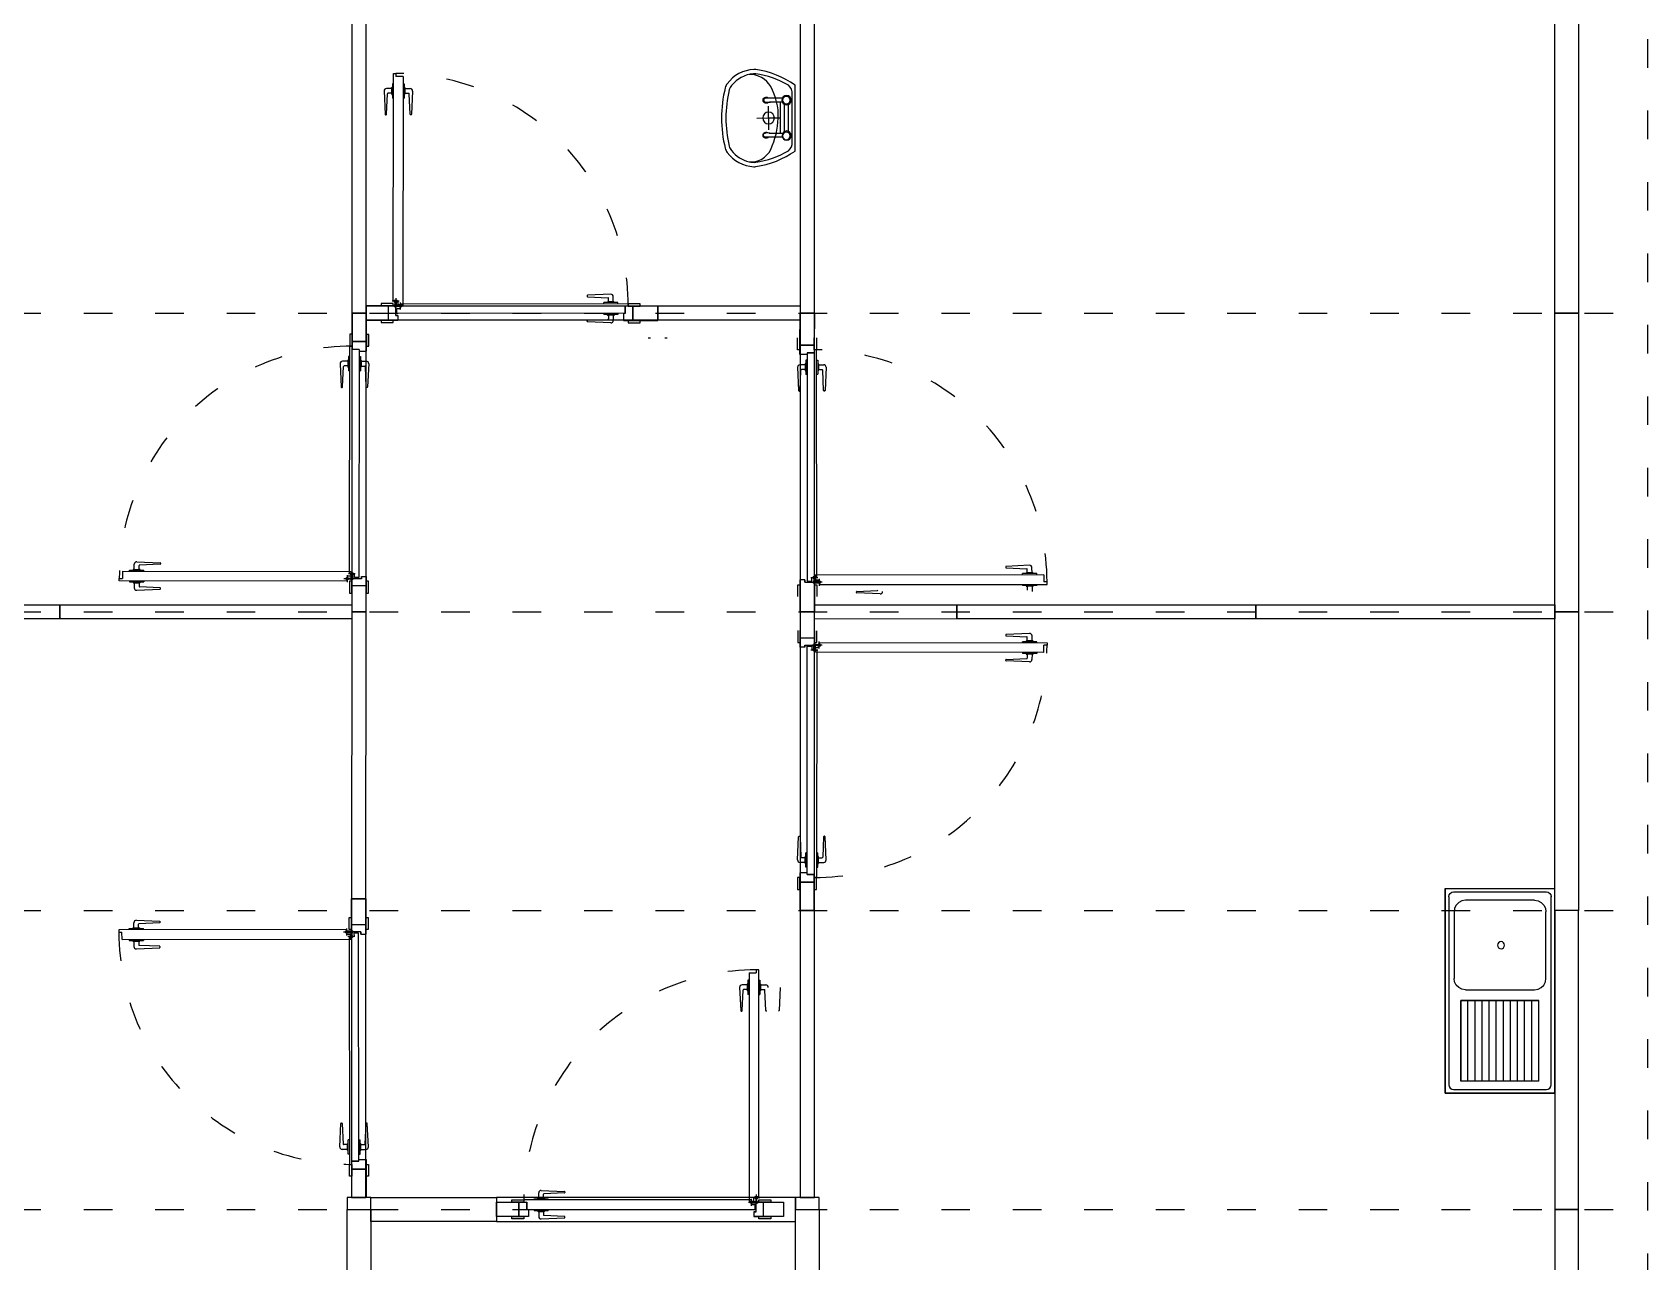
# Model space of a CAD drawing. Header units: millimetres. Extents: x 142629 to 168404, y -211947 to -204319.
# Drawn here: x 145389 to 146067, y -206594 to -206078 of the extents above; entities that cross this region are included whole.
import ezdxf

# ---------------------------------------------------------------- set-up
doc = ezdxf.new("R2010")
doc.units = ezdxf.units.MM
doc.linetypes.add('ACAD_ISO03W100', pattern=[30, 12, -18])
for name, color, linetype in [('Block1', 255, 'Continuous'), ('KAPI-PEN', 3, 'Continuous'), ('KAPILAR', 42, 'Continuous'), ('TEFRIS', 4, 'Continuous')]:
    doc.layers.add(name, color=color, linetype=linetype)

# ---------------------------------------------------------------- blocks, each defined once
blk = doc.blocks.new('LAVABO')
at = {"layer": 'TEFRIS', "color": 7}
for p, q in [((137286.58, -211030.01), (137281.28, -211024.96)), ((137273.03, -211028.23), (137276.64, -211031.68)), ((137276.64, -211031.68), (137273.19, -211035.3)), ((137284.62, -211030.57), (137275.71, -211039.91)), ((137276.64, -211031.68), (137280.1, -211028.07)), ((137276.64, -211031.68), (137280.26, -211035.14)), ((137285.67, -211031.86), (137277.19, -211040.75)), ((137281.3, -211027.42), (137280.06, -211026.23)), ((137281.15, -211027.26), (137285.59, -211031.49)), ((137270.05, -211037.08), (137275.33, -211042.1)), ((137272.7, -211037.01), (137271.35, -211035.72)), ((137276.61, -211040.76), (137272.32, -211036.67)), ((137287.01, -211032.99), (137278.46, -211041.96))]:
    blk.add_line(p, q, dxfattribs=at)
for points in [[(137275.15, -211049.38, -0.112842), (137258.68, -211042.73, -0.051406), (137258.02, -211042.15, -0.218961), (137254.15, -211030.15, -0.113197), (137254.71, -211028.31, -0.122001), (137272.25, -211009.91, -0.113197), (137274.07, -211009.27, -0.218961), (137286.24, -211012.56, -0.051406), (137286.85, -211013.2, -0.112842), (137294.27, -211029.34)], [(137276.92, -211045.74, -0.248162), (137273.17, -211047.37, -0.097547), (137259.93, -211041.35, -0.057084), (137259.19, -211040.7, -0.205938), (137255.97, -211030.86, -0.12541), (137256.55, -211028.81, -0.11725), (137272.84, -211011.73, -0.12541), (137274.86, -211011.05, -0.174088), (137283.38, -211012.74, -0.114282), (137285.53, -211014.51, -0.097547), (137292.17, -211027.45, -0.248162), (137290.72, -211031.27)]]:
    blk.add_lwpolyline(points, format="xyb", close=True, dxfattribs=at)
blk.add_lwpolyline([(137283.38, -211012.74, -0.321438), (137286.39, -211022.73, -0.098457), (137279.59, -211034.47, -0.139763), (137268.18, -211041.82, -0.277065), (137258.07, -211039.28)], format="xyb", dxfattribs=at)
for centre, radius in [((137276.64, -211031.68), 2.44), ((137287.25, -211031.56), 1.95), ((137287.25, -211031.43), 1.6), ((137276.96, -211042.3), 1.95), ((137276.9, -211042.29), 1.6)]:
    blk.add_circle(centre, radius, dxfattribs=at)
for centre, radius, start, end in [((137280.87, -211025.74), 1.29, 357.39121, 270.77169), ((137280.67, -211025.59), 0.883, 46.35638, 226.35638), ((137270.74, -211036.36), 1.29, 359.64734, 266.11697), ((137270.7, -211036.4), 0.937, 46.35638, 226.35638)]:
    blk.add_arc(centre, radius, start, end, dxfattribs=at)
blk = doc.blocks.new('EVYE')
at = {"layer": 'TEFRIS'}
for p, q in [((-45.22, 24.7), (40.78, 24.7)), ((-45.22, 24.7), (-45.22, -21.3)), ((-41.72, 23.2), (37.31, 23.2)), ((-35.42, 21, -1.5), (-7.42, 21, -1.5)), ((40.78, 24.7), (40.78, -21.3)), ((-40.22, -12.8, -1.5), (-40.22, 16.2, -1.5)), ((35.78, 18.12, -1.7), (1.85, 18.12, -1.7)), ((1.85, 18.12, -1.7), (1.85, -14.59, -1.7)), ((35.78, 15.14, -1.7), (1.85, 15.14, -1.7)), ((35.78, -14.59, -1.7), (35.78, 18.12, -1.7)), ((35.78, 12.17, -1.7), (1.85, 12.17, -1.7)), ((35.78, 9.2, -1.7), (1.85, 9.2, -1.7)), ((35.78, 6.22, -1.7), (1.85, 6.22, -1.7)), ((35.78, 3.25, -1.7), (1.85, 3.25, -1.7)), ((35.78, 0.28, -1.7), (1.85, 0.28, -1.7)), ((35.78, -2.7, -1.7), (1.85, -2.7, -1.7)), ((35.78, -5.67, -1.7), (1.85, -5.67, -1.7)), ((35.78, -8.64, -1.7), (1.85, -8.64, -1.7)), ((35.78, -11.62, -1.7), (1.85, -11.62, -1.7)), ((37.31, -19.8), (-41.76, -19.8)), ((35.78, -14.59, -1.7), (1.85, -14.59, -1.7)), ((40.78, -21.3), (-45.22, -21.3))]:
    blk.add_line(p, q, dxfattribs=at)
blk.add_circle((-21.37, 1.26, -4.5), 1.49, dxfattribs=at)
for points, invisible_edges in [([(-35.42, 21, -1.5), (-80.62, 20.58, -1.5), (-36.91, 20.77, -1.5)], 3), ([(-36.91, 20.77, -1.5), (-80.62, 20.58, -1.5), (-38.24, 20.09, -1.5)], 3), ([(-38.24, -16.68, -1.5), (-79.5, 21.7, -1.5), (-39.31, -15.62, -1.5)], 3), ([(-39.31, -15.62, -1.5), (-79.5, 21.7, -1.5), (-39.99, -14.28, -1.5)], 3), ([(-39.99, -14.28, -1.5), (-79.5, 21.7, -1.5), (-40.22, -12.8, -1.5)], 3), ([(37.31, 23.2), (40.78, 24.7), (-45.22, 24.7)], 13), ([(37.31, 23.2), (-45.22, 24.7), (37.28, 23.2)], 3), ([(-45.22, 24.7), (-41.72, 23.2), (37.28, 23.2)], 13), ([(-43.57, 21.98), (-45.22, 24.7), (-43.14, 22.62)], 3), ([(-43.72, -17.8), (-45.22, 24.7), (-43.72, 21.2)], 3), ([(-43.14, 22.62), (-45.22, 24.7), (-42.5, 23.05)], 3), ([(-42.5, 23.05), (-45.22, 24.7), (-41.76, 23.2)], 3), ([(-43.72, 21.2), (-45.22, 24.7), (-43.72, 21.24)], 3), ([(-43.72, 21.24), (-45.22, 24.7), (-43.57, 21.98)], 3), ([(-43.72, -17.83), (-45.22, 24.7), (-43.72, -17.8)], 3), ([(-41.76, 23.2), (40.78, 24.7), (-41.72, 23.2)], 3), ([(-7.42, 21, -1.5), (37.78, 20.58, -1.5), (-5.94, 20.77, -1.5)], 3), ([(-5.94, 20.77, -1.5), (37.78, 20.58, -1.5), (-4.6, 20.09, -1.5)], 3), ([(-4.6, -16.68, -1.5), (36.66, 21.7, -1.5), (-3.54, -15.62, -1.5)], 3), ([(-3.54, -15.62, -1.5), (36.66, 21.7, -1.5), (-2.86, -14.28, -1.5)], 3), ([(-2.86, -14.28, -1.5), (36.66, 21.7, -1.5), (-2.62, -12.8, -1.5)], 3), ([(-2.62, -12.8, -1.5), (36.66, 21.7, -1.5), (-2.62, 16.2, -1.5)], 3), ([(38.05, 23.05), (40.78, 24.7), (37.31, 23.2)], 3), ([(38.69, 22.62), (40.78, 24.7), (38.05, 23.05)], 3), ([(39.12, 21.98), (40.78, 24.7), (38.69, 22.62)], 3), ([(39.28, 21.24), (40.78, 24.7), (39.12, 21.98)], 3), ([(39.28, -17.83), (40.78, -21.3), (40.78, 24.7)], 13), ([(39.28, -17.83), (40.78, 24.7), (39.28, -17.8)], 3), ([(39.28, -17.8), (40.78, 24.7), (39.28, 21.2)], 3), ([(39.28, 21.2), (40.78, 24.7), (39.28, 21.24)], 3), ([(-38.24, 20.09, -1.5), (-79.5, -18.3, -1.5), (-39.31, 19.03, -1.5)], 3), ([(-39.31, 19.03, -1.5), (-79.5, -18.3, -1.5), (-39.99, 17.69, -1.5)], 3), ([(-39.99, 17.69, -1.5), (-79.5, -18.3, -1.5), (-40.22, 16.2, -1.5)], 3), ([(-4.6, 20.09, -1.5), (36.66, -18.3, -1.5), (-3.54, 19.03, -1.5)], 3), ([(-3.54, 19.03, -1.5), (36.66, -18.3, -1.5), (-2.86, 17.69, -1.5)], 3), ([(-2.86, 17.69, -1.5), (36.66, -18.3, -1.5), (-2.62, 16.2, -1.5)], 3), ([(1.85, -14.59, -1.7), (1.85, 18.12, -1.7), (35.78, 18.12, -1.7)], 12), ([(-36.91, -17.36, -1.5), (-80.62, -17.17, -1.5), (-38.24, -16.68, -1.5)], 3), ([(-35.42, -17.6, -1.5), (-80.62, -17.17, -1.5), (-36.91, -17.36, -1.5)], 3), ([(-43.57, -18.57), (-45.22, -21.3), (-43.72, -17.83)], 3), ([(-43.14, -19.21), (-45.22, -21.3), (-43.57, -18.57)], 3), ([(-42.5, -19.64), (-45.22, -21.3), (-43.14, -19.21)], 3), ([(-41.76, -19.8), (-45.22, -21.3), (-42.5, -19.64)], 3), ([(-41.72, -19.8), (-45.22, -21.3), (-41.76, -19.8)], 3), ([(-35.42, -17.6, -1.5), (37.69, -17.61, -1.5), (-7.42, -17.6, -1.5)], 3), ([(-7.42, -17.6, -1.5), (37.78, -17.17, -1.5), (-5.94, -17.36, -1.5)], 3), ([(-5.94, -17.36, -1.5), (37.78, -17.17, -1.5), (-4.6, -16.68, -1.5)], 3), ([(37.28, -19.8), (40.78, -21.3), (37.31, -19.8)], 3), ([(37.31, -19.8), (40.78, -21.3), (38.05, -19.64)], 3), ([(38.05, -19.64), (40.78, -21.3), (38.69, -19.21)], 3), ([(38.69, -19.21), (40.78, -21.3), (39.12, -18.57)], 3), ([(39.12, -18.57), (40.78, -21.3), (39.28, -17.83)], 3)]:
    blk.add_3dface(points, dxfattribs=dict(at, invisible_edges=invisible_edges))

msp = doc.modelspace()

# ---------------------------------------------------------------- linework, layer by layer
at = {"layer": 'Block1', "color": 6, "linetype": 'ACAD_ISO03W100'}
for p, q in [((146066.654, -206902.748), (146066.654, -205939.748)), ((145110.154, -206195.748), (146066.654, -206195.748)), ((145110.154, -206321.248), (146066.654, -206321.248)), ((145110.154, -206446.748), (146066.654, -206446.748)), ((145110.154, -206572.248), (146066.654, -206572.248))]:
    msp.add_line(p, q, dxfattribs=at)
at = {"layer": 'Block1', "color": 7}
for points in [[(145520.654, -206572.248), (145530.654, -206572.248), (145530.654, -206567.248), (145520.654, -206567.248)], [(145708.904, -206572.248), (145718.904, -206572.248), (145718.904, -206567.248), (145708.904, -206567.248)]]:
    msp.add_lwpolyline(points, close=True, dxfattribs=at)
at = {"layer": 'KAPI-PEN', "color": 175, "true_color": 0x4554a5}
for points in [[(145522.654, -206195.748), (145528.654, -206195.748), (145528.654, -206070.248), (145522.654, -206070.248)], [(145710.904, -206195.748), (145716.904, -206195.748), (145716.904, -206070.248), (145710.904, -206070.248)], [(146037.654, -206195.748), (146027.654, -206195.748), (146027.654, -206070.248), (146037.654, -206070.248)], [(145522.654, -206321.248), (145528.654, -206321.248), (145528.654, -206195.748), (145522.654, -206195.748)], [(145651.154, -206198.748), (145528.654, -206198.748), (145528.654, -206192.748), (145651.154, -206192.748)], [(145710.904, -206198.748), (145651.154, -206198.748), (145651.154, -206192.748), (145710.904, -206192.748)], [(145710.904, -206321.248), (145716.904, -206321.248), (145716.904, -206195.748), (145710.904, -206195.748)], [(145716.904, -206195.748), (145710.904, -206195.748), (145710.904, -206195.748), (145716.904, -206195.748)], [(146037.654, -206321.248), (146027.654, -206321.248), (146027.654, -206195.748), (146037.654, -206195.748)], [(145400.154, -206324.248), (145274.654, -206324.248), (145274.654, -206318.248), (145400.154, -206318.248)], [(145522.654, -206324.248), (145400.154, -206324.248), (145400.154, -206318.248), (145522.654, -206318.248)], [(145776.654, -206324.248), (145716.904, -206324.323), (145716.904, -206318.323), (145776.654, -206318.248)], [(145902.154, -206324.248), (145776.654, -206324.248), (145776.654, -206318.248), (145902.154, -206318.248)], [(146027.654, -206324.248), (145902.154, -206324.248), (145902.154, -206318.248), (146027.654, -206318.248)], [(145522.503, -206441.751), (145528.503, -206441.751), (145528.654, -206321.248), (145522.654, -206321.248)], [(145710.904, -206446.748), (145716.904, -206446.748), (145716.904, -206321.248), (145710.904, -206321.248)], [(146037.654, -206446.748), (146027.654, -206446.748), (146027.654, -206321.248), (146037.654, -206321.248)], [(145522.503, -206567.251), (145528.503, -206567.251), (145528.503, -206441.751), (145522.503, -206441.751)], [(145710.904, -206567.248), (145716.904, -206567.248), (145716.904, -206446.748), (145710.904, -206446.748)], [(146037.654, -206446.748), (146027.654, -206446.748), (146027.654, -206572.248), (146037.654, -206572.248)], [(145583.404, -206577.248), (145530.654, -206577.248), (145530.654, -206567.248), (145583.404, -206567.248)], [(145708.904, -206567.248), (145583.404, -206567.248), (145583.404, -206577.248), (145708.904, -206577.248)], [(145520.654, -206572.248), (145530.654, -206572.248), (145530.654, -206697.748), (145520.654, -206697.748)], [(145708.904, -206572.248), (145718.904, -206572.248), (145718.904, -206634.998), (145708.904, -206634.998)], [(146037.654, -206572.248), (146027.654, -206572.248), (146027.654, -206634.998), (146037.654, -206634.998)]]:
    msp.add_lwpolyline(points, close=True, dxfattribs=at)
at = {"layer": 'KAPILAR', "color": 7, "lineweight": 25, "ltscale": 80}
for p, q in [((145540.09, -206190.784), (145540.205, -206095.144)), ((145540.205, -206095.144), (145541.205, -206095.145)), ((145541.205, -206095.145), (145541.204, -206096.445)), ((145544.204, -206096.449), (145544.088, -206192.307)), ((145541.092, -206189.485), (145541.09, -206190.785)), ((145541.09, -206190.785), (145540.09, -206190.784)), ((145541.545, -206195.765), (145541.548, -206193.835)), ((145637.404, -206195.881), (145541.545, -206195.765)), ((145541.548, -206193.835), (145543.066, -206193.837)), ((145542.158, -206192.305), (145542.16, -206190.786)), ((145544.088, -206192.307), (145542.158, -206192.305)), ((145543.067, -206192.767), (145543.069, -206191.767)), ((145544.367, -206192.769), (145543.067, -206192.767)), ((145543.069, -206191.767), (145638.708, -206191.882)), ((145637.407, -206192.881), (145637.404, -206195.881)), ((145638.707, -206192.882), (145637.407, -206192.881)), ((145638.708, -206191.882), (145638.707, -206192.882)), ((145521.673, -206305.333), (145521.789, -206209.693)), ((145521.789, -206209.693), (145522.789, -206209.694)), ((145522.789, -206209.694), (145522.787, -206210.994)), ((145522.787, -206210.994), (145525.787, -206210.998)), ((145525.787, -206210.998), (145525.671, -206306.856)), ((145716.771, -206212.494), (145713.771, -206212.498)), ((145713.771, -206212.498), (145713.887, -206308.356)), ((145717.769, -206211.193), (145716.769, -206211.194)), ((145716.769, -206211.194), (145716.771, -206212.494)), ((145717.885, -206306.833), (145717.769, -206211.193)), ((145426.355, -206304.198), (145522.213, -206304.314)), ((145522.673, -206305.334), (145521.673, -206305.333)), ((145522.213, -206304.313), (145522.211, -206306.244)), ((145522.675, -206304.034), (145522.673, -206305.334)), ((145523.741, -206306.854), (145523.743, -206305.336)), ((145425.05, -206308.196), (145425.051, -206307.196)), ((145520.69, -206308.312), (145425.05, -206308.196)), ((145425.051, -206307.196), (145426.351, -206307.198)), ((145519.391, -206307.31), (145520.691, -206307.312)), ((145520.691, -206307.312), (145520.69, -206308.312)), ((145522.211, -206306.244), (145520.693, -206306.242)), ((145525.672, -206306.856), (145523.741, -206306.854)), ((145713.886, -206308.356), (145715.817, -206308.354)), ((145715.817, -206308.354), (145715.815, -206306.836)), ((145716.883, -206305.534), (145716.885, -206306.834)), ((145716.885, -206306.834), (145717.885, -206306.833)), ((145813.203, -206305.698), (145717.345, -206305.814)), ((145717.345, -206305.813), (145717.347, -206307.744)), ((145717.347, -206307.744), (145718.865, -206307.742)), ((145720.167, -206308.81), (145718.867, -206308.812)), ((145718.867, -206308.812), (145718.868, -206309.812)), ((145718.868, -206309.812), (145814.508, -206309.696)), ((145814.507, -206308.696), (145813.207, -206308.698)), ((145814.508, -206309.696), (145814.507, -206308.696)), ((145713.771, -206431.497), (145713.887, -206335.639)), ((145713.886, -206335.639), (145715.817, -206335.642)), ((145715.817, -206335.642), (145715.815, -206337.16)), ((145716.883, -206338.461), (145716.885, -206337.161)), ((145716.885, -206337.161), (145717.885, -206337.162)), ((145717.345, -206338.182), (145717.347, -206336.252)), ((145813.203, -206338.298), (145717.345, -206338.182)), ((145717.347, -206336.252), (145718.865, -206336.254)), ((145717.885, -206337.162), (145717.769, -206432.802)), ((145718.867, -206335.184), (145718.868, -206334.184)), ((145720.167, -206335.186), (145718.867, -206335.184)), ((145718.868, -206334.184), (145814.508, -206334.299)), ((145814.507, -206335.299), (145813.207, -206335.298)), ((145814.508, -206334.299), (145814.507, -206335.299)), ((145716.771, -206431.501), (145713.771, -206431.497)), ((145716.769, -206432.801), (145716.771, -206431.501)), ((145717.769, -206432.802), (145716.769, -206432.801)), ((145520.539, -206454.687), (145424.899, -206454.803)), ((145520.54, -206455.687), (145520.539, -206454.687)), ((145424.899, -206454.803), (145424.9, -206455.803)), ((145424.9, -206455.803), (145426.2, -206455.801)), ((145426.204, -206458.801), (145522.062, -206458.686)), ((145519.24, -206455.689), (145520.54, -206455.688)), ((145522.059, -206456.756), (145520.541, -206456.758)), ((145522.522, -206457.665), (145521.522, -206457.666)), ((145521.522, -206457.666), (145521.637, -206553.306)), ((145522.062, -206458.686), (145522.059, -206456.756)), ((145522.524, -206458.965), (145522.522, -206457.665)), ((145525.52, -206456.143), (145523.59, -206456.145)), ((145523.59, -206456.145), (145523.592, -206457.664)), ((145525.636, -206552.001), (145525.52, -206456.143)), ((145689.474, -206472.928), (145689.474, -206568.787)), ((145692.474, -206471.628), (145692.474, -206472.928)), ((145693.474, -206471.628), (145692.474, -206471.628)), ((145693.474, -206567.268), (145693.474, -206471.628)), ((145521.637, -206553.306), (145522.637, -206553.305)), ((145522.636, -206552.005), (145525.636, -206552.001)), ((145522.637, -206553.305), (145522.636, -206552.005)), ((145690.494, -206568.248), (145594.854, -206568.248)), ((145594.854, -206568.248), (145594.854, -206569.248)), ((145594.854, -206569.248), (145596.154, -206569.248)), ((145596.154, -206569.248), (145596.154, -206572.248)), ((145689.194, -206569.248), (145690.494, -206569.248)), ((145689.474, -206568.787), (145691.404, -206568.787)), ((145690.494, -206569.248), (145690.494, -206568.248)), ((145691.404, -206568.787), (145691.404, -206567.268)), ((145692.474, -206565.968), (145692.474, -206567.268)), ((145692.474, -206567.268), (145693.474, -206567.268)), ((145596.154, -206572.248), (145692.012, -206572.248)), ((145692.012, -206570.318), (145690.494, -206570.318)), ((145692.012, -206572.248), (145692.012, -206570.318))]:
    msp.add_line(p, q, dxfattribs=at)
at = {"layer": 'KAPILAR', "color": 7, "lineweight": 25}
for p, q in [((145539.398, -206101.443), (145537.196, -206101.44)), ((145539.398, -206101.143), (145539.395, -206103.743)), ((145539.598, -206100.943), (145539.698, -206100.943)), ((145539.7, -206099.443), (145539.693, -206105.443)), ((145540.2, -206099.444), (145539.7, -206099.443)), ((145544.204, -206096.449), (145541.204, -206096.445)), ((145544.2, -206099.449), (145544.7, -206099.449)), ((145544.7, -206099.449), (145544.693, -206105.449)), ((145544.798, -206100.949), (145544.698, -206100.949)), ((145544.998, -206101.15), (145544.995, -206103.75)), ((145544.998, -206101.45), (145547.199, -206101.452)), ((145536.196, -206102.484), (145536.628, -206112.249)), ((145537.246, -206112.249), (145537.62, -206103.632)), ((145539.395, -206103.443), (145537.82, -206103.441)), ((145539.595, -206103.943), (145539.695, -206103.943)), ((145540.193, -206105.444), (145539.693, -206105.443)), ((145544.193, -206105.449), (145544.693, -206105.449)), ((145544.795, -206103.949), (145544.695, -206103.949)), ((145544.995, -206103.45), (145546.571, -206103.452)), ((145547.124, -206112.261), (145546.771, -206103.643)), ((145548.197, -206102.499), (145547.741, -206112.262)), ((145536.828, -206112.44), (145537.046, -206112.44)), ((145547.541, -206112.453), (145547.323, -206112.453)), ((145621.413, -206188.505), (145621.412, -206188.723)), ((145621.603, -206188.923), (145630.22, -206189.297)), ((145631.368, -206187.873), (145621.604, -206188.305)), ((145630.409, -206191.072), (145630.411, -206189.497)), ((145632.409, -206191.075), (145632.412, -206188.873)), ((145535.051, -206191.757), (145535.05, -206192.757)), ((145535.06, -206192.757), (145540.06, -206192.763)), ((145540.061, -206191.763), (145535.061, -206191.757)), ((145538.06, -206192.761), (145540.893, -206192.764)), ((145542.546, -206192.767), (145539.629, -206192.763)), ((145542.548, -206190.787), (145539.632, -206190.783)), ((145540.004, -206192.763), (145542.546, -206192.766)), ((145540.05, -206192.763), (145540.051, -206191.763)), ((145540.825, -206192.764), (145540.828, -206190.785)), ((145540.828, -206190.785), (145541.353, -206190.785)), ((145541.083, -206196.765), (145541.088, -206192.765)), ((145541.083, -206196.765), (145542.055, -206196.766)), ((145541.086, -206194.223), (145541.089, -206191.306)), ((145541.086, -206193.848), (145541.089, -206191.306)), ((145541.087, -206193.027), (145541.088, -206192.502)), ((145543.067, -206193.03), (145541.087, -206193.027)), ((145541.088, -206192.502), (145543.068, -206192.505)), ((145541.089, -206191.868), (145541.09, -206190.785)), ((145541.353, -206190.785), (145541.35, -206192.765)), ((145541.984, -206192.766), (145543.067, -206192.767)), ((145542.055, -206196.766), (145542.053, -206198.766)), ((145543.066, -206194.225), (145543.069, -206191.309)), ((145543.068, -206192.505), (145543.067, -206193.03)), ((145628.404, -206195.87), (145628.403, -206196.37)), ((145634.403, -206196.377), (145628.403, -206196.37)), ((145628.408, -206191.87), (145628.409, -206191.37)), ((145634.409, -206191.377), (145628.409, -206191.37)), ((145629.903, -206196.472), (145629.903, -206196.372)), ((145629.909, -206191.272), (145629.909, -206191.372)), ((145632.703, -206196.675), (145630.103, -206196.672)), ((145632.709, -206191.075), (145630.109, -206191.072)), ((145630.403, -206196.672), (145630.401, -206198.248)), ((145632.403, -206196.675), (145632.4, -206198.876)), ((145632.903, -206196.475), (145632.903, -206196.375)), ((145632.909, -206191.275), (145632.909, -206191.375)), ((145634.404, -206195.877), (145634.403, -206196.377)), ((145634.408, -206191.877), (145634.409, -206191.377)), ((145636.704, -206195.88), (145636.7, -206198.88)), ((145637.404, -206195.881), (145636.704, -206195.88)), ((145637.404, -206195.881), (145637.407, -206192.881)), ((145640.707, -206192.885), (145637.407, -206192.881)), ((145638.708, -206191.882), (145638.707, -206192.882)), ((145638.707, -206192.882), (145643.707, -206192.888)), ((145643.708, -206191.888), (145638.708, -206191.882)), ((145643.707, -206192.888), (145643.708, -206191.888)), ((145535.053, -206198.757), (145535.051, -206199.757)), ((145535.051, -206199.757), (145540.051, -206199.763)), ((145540.053, -206198.763), (145535.053, -206198.757)), ((145542.053, -206198.766), (145538.053, -206198.761)), ((145540.051, -206199.763), (145540.053, -206198.763)), ((145621.4, -206199.218), (145621.4, -206199)), ((145631.353, -206199.874), (145621.59, -206199.418)), ((145621.591, -206198.801), (145630.209, -206198.448)), ((145636.7, -206198.88), (145640.7, -206198.885)), ((145638.7, -206198.882), (145638.699, -206199.882)), ((145638.699, -206199.882), (145643.699, -206199.888)), ((145643.7, -206198.888), (145638.7, -206198.882)), ((145643.699, -206199.888), (145643.7, -206198.888)), ((145521.795, -206204.693), (145521.789, -206209.693)), ((145521.789, -206209.693), (145522.789, -206209.694)), ((145522.795, -206204.694), (145521.795, -206204.693)), ((145522.791, -206207.694), (145522.787, -206210.994)), ((145522.789, -206209.694), (145522.795, -206204.694)), ((145528.786, -206211.702), (145528.791, -206207.702)), ((145528.795, -206204.702), (145528.789, -206209.702)), ((145528.789, -206209.702), (145529.789, -206209.703)), ((145529.795, -206204.703), (145528.795, -206204.702)), ((145529.789, -206209.703), (145529.795, -206204.703)), ((145647.013, -206206.203), (145648.013, -206206.202)), ((145654.013, -206206.194), (145655.013, -206206.193)), ((145709.769, -206211.203), (145709.763, -206206.203)), ((145710.763, -206206.202), (145710.769, -206211.202)), ((145710.772, -206213.202), (145710.767, -206209.202)), ((145716.769, -206211.194), (145716.763, -206206.194)), ((145716.767, -206209.194), (145716.771, -206212.494)), ((145717.763, -206206.193), (145717.769, -206211.193)), ((145517.779, -206217.034), (145518.211, -206226.798)), ((145520.981, -206215.992), (145518.78, -206215.99)), ((145520.981, -206215.692), (145520.978, -206218.292)), ((145521.182, -206215.493), (145521.282, -206215.493)), ((145521.283, -206213.993), (145521.276, -206219.993)), ((145521.783, -206213.993), (145521.283, -206213.993)), ((145525.787, -206210.998), (145522.787, -206210.994)), ((145525.783, -206213.998), (145526.283, -206213.999)), ((145525.787, -206210.998), (145525.786, -206211.698)), ((145525.786, -206211.698), (145528.786, -206211.702)), ((145526.283, -206213.999), (145526.276, -206219.999)), ((145526.382, -206215.499), (145526.282, -206215.499)), ((145526.581, -206215.699), (145526.578, -206218.299)), ((145526.581, -206215.999), (145528.782, -206216.002)), ((145529.78, -206217.048), (145529.324, -206226.811)), ((145710.769, -206211.202), (145709.769, -206211.203)), ((145713.772, -206213.198), (145710.772, -206213.202)), ((145712.977, -206217.199), (145712.98, -206219.799)), ((145713.176, -206216.999), (145713.276, -206216.999)), ((145713.775, -206215.498), (145713.275, -206215.499)), ((145713.275, -206215.499), (145713.282, -206221.499)), ((145713.771, -206212.498), (145716.771, -206212.494)), ((145713.771, -206212.498), (145713.772, -206213.198)), ((145717.769, -206211.193), (145716.769, -206211.194)), ((145717.775, -206215.493), (145718.275, -206215.493)), ((145718.275, -206215.493), (145718.282, -206221.493)), ((145718.376, -206216.993), (145718.276, -206216.993)), ((145718.577, -206217.192), (145718.58, -206219.792)), ((145518.829, -206226.799), (145519.203, -206218.182)), ((145520.979, -206217.992), (145519.403, -206217.99)), ((145521.178, -206218.493), (145521.278, -206218.493)), ((145521.776, -206219.993), (145521.276, -206219.993)), ((145525.776, -206219.998), (145526.276, -206219.999)), ((145526.378, -206218.499), (145526.278, -206218.499)), ((145526.579, -206217.999), (145528.154, -206218.001)), ((145528.707, -206226.811), (145528.354, -206218.193)), ((145709.778, -206218.548), (145710.234, -206228.311)), ((145712.977, -206217.499), (145710.776, -206217.502)), ((145710.851, -206228.311), (145711.204, -206219.693)), ((145712.979, -206219.499), (145711.404, -206219.501)), ((145713.18, -206219.999), (145713.28, -206219.999)), ((145713.782, -206221.498), (145713.282, -206221.499)), ((145717.782, -206221.493), (145718.282, -206221.493)), ((145718.38, -206219.993), (145718.28, -206219.993)), ((145718.577, -206217.492), (145720.778, -206217.49)), ((145718.579, -206219.492), (145720.155, -206219.49)), ((145720.729, -206228.299), (145720.355, -206219.682)), ((145721.779, -206218.534), (145721.346, -206228.298)), ((145518.411, -206226.989), (145518.629, -206226.989)), ((145529.124, -206227.002), (145528.907, -206227.002)), ((145710.434, -206228.502), (145710.651, -206228.502)), ((145721.147, -206228.489), (145720.929, -206228.489)), ((145426.355, -206304.198), (145426.351, -206307.198)), ((145429.355, -206304.202), (145429.356, -206303.702)), ((145429.356, -206303.702), (145435.356, -206303.709)), ((145430.856, -206303.603), (145430.856, -206303.703)), ((145431.056, -206303.404), (145433.656, -206303.407)), ((145431.356, -206303.404), (145431.359, -206301.203)), ((145432.405, -206300.205), (145442.168, -206300.661)), ((145433.356, -206303.406), (145433.358, -206301.831)), ((145442.168, -206301.278), (145433.55, -206301.631)), ((145433.856, -206303.607), (145433.856, -206303.707)), ((145435.355, -206304.209), (145435.356, -206303.709)), ((145442.359, -206300.861), (145442.359, -206301.078)), ((145524.131, -206305.336), (145521.215, -206305.333)), ((145522.408, -206307.314), (145522.411, -206305.334)), ((145522.411, -206305.334), (145522.936, -206305.335)), ((145522.672, -206306.418), (145522.673, -206305.334)), ((145522.936, -206305.335), (145522.934, -206307.314)), ((145797.199, -206302.361), (145797.199, -206302.578)), ((145807.153, -206301.705), (145797.39, -206302.161)), ((145797.39, -206302.778), (145806.008, -206303.131)), ((145810.202, -206305.202), (145804.202, -206305.209)), ((145804.203, -206305.709), (145804.202, -206305.209)), ((145805.702, -206305.107), (145805.702, -206305.207)), ((145808.502, -206304.904), (145805.902, -206304.907)), ((145806.202, -206304.906), (145806.2, -206303.331)), ((145808.202, -206304.904), (145808.199, -206302.703)), ((145808.702, -206305.103), (145808.702, -206305.203)), ((145810.203, -206305.702), (145810.202, -206305.202)), ((145429.35, -206308.202), (145429.35, -206308.702)), ((145429.35, -206308.702), (145435.35, -206308.709)), ((145430.849, -206308.803), (145430.85, -206308.703)), ((145431.049, -206309.004), (145433.649, -206309.007)), ((145431.349, -206309.004), (145431.347, -206311.205)), ((145432.391, -206312.205), (145442.155, -206311.773)), ((145433.349, -206309.006), (145433.347, -206310.582)), ((145442.156, -206311.156), (145433.539, -206310.782)), ((145433.849, -206308.807), (145433.85, -206308.707)), ((145435.35, -206308.209), (145435.35, -206308.709)), ((145442.346, -206311.574), (145442.346, -206311.356)), ((145520.693, -206305.853), (145520.69, -206308.77)), ((145520.691, -206307.574), (145520.692, -206307.049)), ((145521.775, -206307.313), (145520.691, -206307.312)), ((145522.671, -206307.577), (145520.691, -206307.574)), ((145520.692, -206307.049), (145522.671, -206307.051)), ((145524.129, -206307.316), (145521.212, -206307.312)), ((145523.754, -206307.315), (145521.213, -206307.312)), ((145521.67, -206308.341), (145521.664, -206313.341)), ((145522.67, -206308.352), (145521.67, -206308.351)), ((145522.934, -206307.314), (145522.408, -206307.314)), ((145522.664, -206313.342), (145522.67, -206308.342)), ((145522.667, -206310.342), (145522.671, -206307.509)), ((145522.669, -206308.397), (145522.673, -206305.856)), ((145522.673, -206305.856), (145522.669, -206308.772)), ((145526.671, -206307.319), (145522.671, -206307.314)), ((145526.671, -206307.319), (145526.672, -206306.347)), ((145526.672, -206306.347), (145528.672, -206306.349)), ((145528.67, -206308.349), (145528.664, -206313.349)), ((145528.672, -206306.349), (145528.667, -206310.349)), ((145529.67, -206308.35), (145528.67, -206308.349)), ((145529.664, -206313.35), (145529.67, -206308.35)), ((145709.888, -206309.85), (145710.888, -206309.849)), ((145709.894, -206314.85), (145709.888, -206309.85)), ((145712.886, -206307.847), (145710.886, -206307.849)), ((145710.886, -206307.849), (145710.891, -206311.849)), ((145710.888, -206309.849), (145710.894, -206314.849)), ((145712.887, -206308.819), (145712.886, -206307.847)), ((145712.887, -206308.819), (145716.887, -206308.814)), ((145715.426, -206306.836), (145718.343, -206306.833)), ((145715.429, -206308.816), (145718.346, -206308.812)), ((145715.804, -206308.815), (145718.345, -206308.812)), ((145717.147, -206306.834), (145716.622, -206306.835)), ((145716.622, -206306.835), (145716.624, -206308.814)), ((145716.624, -206308.814), (145717.15, -206308.814)), ((145716.886, -206307.918), (145716.885, -206306.834)), ((145716.888, -206309.897), (145716.885, -206307.356)), ((145716.885, -206307.356), (145716.889, -206310.272)), ((145718.866, -206308.549), (145716.887, -206308.551)), ((145716.891, -206311.842), (145716.887, -206309.009)), ((145716.887, -206309.077), (145718.867, -206309.074)), ((145716.894, -206314.842), (145716.888, -206309.842)), ((145716.888, -206309.852), (145717.888, -206309.851)), ((145717.15, -206308.814), (145717.147, -206306.834)), ((145717.783, -206308.813), (145718.867, -206308.812)), ((145717.888, -206309.841), (145717.894, -206314.841)), ((145718.865, -206307.353), (145718.868, -206310.27)), ((145718.867, -206309.074), (145718.866, -206308.549)), ((145734.652, -206312.656), (145743.269, -206312.282)), ((145804.208, -206309.709), (145804.208, -206310.209)), ((145810.208, -206310.202), (145804.208, -206310.209)), ((145805.709, -206310.307), (145805.708, -206310.207)), ((145808.509, -206310.504), (145805.909, -206310.507)), ((145806.209, -206310.506), (145806.211, -206312.082)), ((145808.209, -206310.504), (145808.211, -206312.705)), ((145808.709, -206310.303), (145808.708, -206310.203)), ((145810.208, -206309.702), (145810.208, -206310.202)), ((145813.203, -206305.698), (145813.207, -206308.698)), ((145521.663, -206313.351), (145522.663, -206313.352)), ((145528.664, -206313.349), (145529.664, -206313.35)), ((145734.462, -206313.074), (145734.462, -206312.856)), ((145744.417, -206313.705), (145734.653, -206313.273)), ((145709.894, -206329.145), (145709.888, -206334.145)), ((145710.886, -206336.146), (145710.891, -206332.146)), ((145710.888, -206334.146), (145710.894, -206329.146)), ((145716.891, -206332.154), (145716.887, -206334.987)), ((145716.894, -206329.154), (145716.888, -206334.154)), ((145717.888, -206334.155), (145717.894, -206329.155)), ((145797.212, -206330.922), (145797.212, -206331.139)), ((145797.402, -206331.339), (145806.019, -206331.713)), ((145807.167, -206330.29), (145797.403, -206330.722)), ((145806.209, -206333.489), (145806.211, -206331.913)), ((145808.209, -206333.492), (145808.211, -206331.29)), ((145709.888, -206334.145), (145710.888, -206334.146)), ((145712.886, -206336.149), (145710.886, -206336.146)), ((145712.887, -206335.177), (145712.886, -206336.149)), ((145712.887, -206335.177), (145716.887, -206335.181)), ((145715.426, -206337.159), (145718.343, -206337.163)), ((145715.429, -206335.18), (145718.346, -206335.183)), ((145715.804, -206335.18), (145718.345, -206335.183)), ((145716.622, -206337.161), (145716.624, -206335.181)), ((145717.147, -206337.161), (145716.622, -206337.161)), ((145716.624, -206335.181), (145717.15, -206335.182)), ((145716.885, -206336.64), (145716.889, -206333.723)), ((145716.888, -206334.098), (145716.885, -206336.64)), ((145716.886, -206336.078), (145716.885, -206337.161)), ((145716.887, -206334.919), (145718.867, -206334.921)), ((145718.866, -206335.447), (145716.887, -206335.444)), ((145716.888, -206334.144), (145717.888, -206334.145)), ((145717.15, -206335.182), (145717.147, -206337.161)), ((145717.783, -206335.182), (145718.867, -206335.184)), ((145718.865, -206336.642), (145718.868, -206333.725)), ((145718.867, -206334.921), (145718.866, -206335.447)), ((145804.203, -206338.287), (145804.202, -206338.787)), ((145810.202, -206338.794), (145804.202, -206338.787)), ((145810.208, -206333.794), (145804.208, -206333.787)), ((145804.208, -206334.287), (145804.208, -206333.787)), ((145805.702, -206338.888), (145805.702, -206338.788)), ((145805.709, -206333.688), (145805.708, -206333.788)), ((145808.502, -206339.092), (145805.902, -206339.089)), ((145808.509, -206333.492), (145805.909, -206333.489)), ((145806.202, -206339.089), (145806.2, -206340.665)), ((145808.202, -206339.091), (145808.199, -206341.293)), ((145808.702, -206338.892), (145808.702, -206338.792)), ((145808.709, -206333.692), (145808.708, -206333.792)), ((145810.203, -206338.294), (145810.202, -206338.794)), ((145810.208, -206334.294), (145810.208, -206333.794)), ((145813.203, -206338.298), (145813.207, -206335.298)), ((145797.199, -206341.635), (145797.199, -206341.417)), ((145797.39, -206341.218), (145806.008, -206340.864)), ((145807.153, -206342.29), (145797.39, -206341.835)), ((145709.778, -206425.447), (145710.234, -206415.684)), ((145710.434, -206415.493), (145710.651, -206415.494)), ((145710.851, -206415.685), (145711.204, -206424.303)), ((145720.729, -206415.697), (145720.355, -206424.314)), ((145721.147, -206415.506), (145720.929, -206415.506)), ((145721.779, -206425.462), (145721.346, -206415.697)), ((145712.977, -206426.496), (145710.776, -206426.494)), ((145712.979, -206424.496), (145711.404, -206424.495)), ((145712.977, -206426.796), (145712.98, -206424.196)), ((145713.176, -206426.997), (145713.276, -206426.997)), ((145713.18, -206423.997), (145713.28, -206423.997)), ((145713.275, -206428.497), (145713.282, -206422.497)), ((145713.782, -206422.497), (145713.282, -206422.497)), ((145717.782, -206422.502), (145718.282, -206422.503)), ((145718.275, -206428.503), (145718.282, -206422.503)), ((145718.376, -206427.003), (145718.276, -206427.003)), ((145718.38, -206424.003), (145718.28, -206424.003)), ((145718.577, -206426.803), (145718.58, -206424.203)), ((145718.577, -206426.503), (145720.778, -206426.506)), ((145718.579, -206424.503), (145720.155, -206424.505)), ((145709.769, -206432.793), (145709.763, -206437.793)), ((145710.769, -206432.794), (145709.769, -206432.793)), ((145710.763, -206437.794), (145710.769, -206432.794)), ((145710.772, -206430.794), (145710.767, -206434.794)), ((145713.772, -206430.797), (145710.772, -206430.794)), ((145713.775, -206428.497), (145713.275, -206428.497)), ((145713.771, -206431.497), (145713.772, -206430.797)), ((145713.771, -206431.497), (145716.771, -206431.501)), ((145716.769, -206432.801), (145716.763, -206437.801)), ((145716.767, -206434.801), (145716.771, -206431.501)), ((145717.769, -206432.802), (145716.769, -206432.801)), ((145717.763, -206437.802), (145717.769, -206432.802)), ((145717.775, -206428.502), (145718.275, -206428.503)), ((145709.763, -206437.793), (145710.763, -206437.794)), ((145716.763, -206437.801), (145717.763, -206437.802)), ((145429.198, -206454.298), (145435.198, -206454.29)), ((145429.199, -206454.798), (145429.198, -206454.298)), ((145430.698, -206454.196), (145430.698, -206454.296)), ((145430.898, -206453.996), (145433.498, -206453.992)), ((145431.198, -206453.995), (145431.195, -206451.794)), ((145432.239, -206450.794), (145442.004, -206451.226)), ((145433.198, -206453.993), (145433.196, -206452.417)), ((145442.004, -206451.843), (145433.387, -206452.217)), ((145433.698, -206454.192), (145433.698, -206454.292)), ((145435.199, -206454.79), (145435.198, -206454.29)), ((145442.195, -206451.425), (145442.195, -206451.643)), ((145520.542, -206457.146), (145520.538, -206454.229)), ((145521.512, -206449.648), (145522.512, -206449.647)), ((145521.518, -206454.658), (145521.512, -206449.658)), ((145522.518, -206454.647), (145521.518, -206454.648)), ((145522.512, -206449.657), (145522.518, -206454.657)), ((145522.516, -206452.657), (145522.519, -206455.491)), ((145522.521, -206457.143), (145522.518, -206454.227)), ((145522.518, -206454.602), (145522.521, -206457.143)), ((145528.512, -206449.65), (145529.512, -206449.649)), ((145528.518, -206454.65), (145528.512, -206449.65)), ((145528.521, -206456.65), (145528.516, -206452.65)), ((145529.518, -206454.649), (145528.518, -206454.65)), ((145529.512, -206449.649), (145529.518, -206454.649)), ((145426.204, -206458.801), (145426.2, -206455.801)), ((145429.204, -206458.798), (145429.204, -206459.298)), ((145429.204, -206459.298), (145435.204, -206459.29)), ((145430.704, -206459.396), (145430.704, -206459.296)), ((145430.905, -206459.596), (145433.505, -206459.592)), ((145431.205, -206459.595), (145431.207, -206461.796)), ((145433.205, -206459.593), (145433.206, -206461.168)), ((145442.016, -206461.721), (145433.398, -206461.368)), ((145433.704, -206459.392), (145433.704, -206459.292)), ((145435.204, -206458.79), (145435.204, -206459.29)), ((145522.519, -206455.423), (145520.54, -206455.425)), ((145520.54, -206455.425), (145520.54, -206455.95)), ((145521.623, -206455.686), (145520.54, -206455.687)), ((145520.54, -206455.95), (145522.52, -206455.948)), ((145523.978, -206455.683), (145521.061, -206455.687)), ((145523.603, -206455.684), (145521.061, -206455.687)), ((145523.98, -206457.663), (145521.063, -206457.667)), ((145522.782, -206455.685), (145522.257, -206455.685)), ((145522.257, -206455.685), (145522.259, -206457.665)), ((145522.259, -206457.665), (145522.785, -206457.664)), ((145526.519, -206455.68), (145522.519, -206455.685)), ((145522.52, -206456.581), (145522.522, -206457.665)), ((145522.785, -206457.664), (145522.782, -206455.685)), ((145526.519, -206455.68), (145526.521, -206456.652)), ((145526.521, -206456.652), (145528.521, -206456.65)), ((145432.254, -206462.794), (145442.017, -206462.339)), ((145442.208, -206462.139), (145442.207, -206461.921)), ((145689.474, -206472.928), (145692.474, -206472.928)), ((145685.474, -206478.974), (145685.918, -206488.737)), ((145688.674, -206477.928), (145686.473, -206477.928)), ((145686.535, -206488.737), (145686.898, -206480.12)), ((145688.674, -206479.928), (145687.098, -206479.928)), ((145688.674, -206477.628), (145688.674, -206480.228)), ((145688.874, -206477.428), (145688.974, -206477.428)), ((145688.874, -206480.428), (145688.974, -206480.428)), ((145688.974, -206475.928), (145688.974, -206481.928)), ((145689.474, -206475.928), (145688.974, -206475.928)), ((145693.474, -206475.928), (145693.974, -206475.928)), ((145693.974, -206475.928), (145693.974, -206481.928)), ((145694.074, -206477.428), (145693.974, -206477.428)), ((145694.074, -206480.428), (145693.974, -206480.428)), ((145694.274, -206477.628), (145694.274, -206480.228)), ((145694.274, -206477.928), (145696.475, -206477.928)), ((145694.274, -206479.928), (145695.85, -206479.928)), ((145696.413, -206488.737), (145696.049, -206480.12)), ((145702.474, -206478.974), (145702.03, -206488.737)), ((145689.474, -206481.928), (145688.974, -206481.928)), ((145693.474, -206481.928), (145693.974, -206481.928)), ((145686.117, -206488.928), (145686.335, -206488.928)), ((145696.831, -206488.928), (145696.613, -206488.928)), ((145518.26, -206536.01), (145518.477, -206536.01)), ((145528.973, -206535.997), (145528.755, -206535.997)), ((145517.628, -206545.965), (145518.06, -206536.201)), ((145518.677, -206536.2), (145519.051, -206544.817)), ((145528.556, -206536.188), (145528.202, -206544.806)), ((145529.629, -206545.951), (145529.173, -206536.188)), ((145520.83, -206547.007), (145518.628, -206547.01)), ((145520.827, -206545.007), (145519.251, -206545.009)), ((145520.83, -206547.307), (145520.827, -206544.707)), ((145521.027, -206544.507), (145521.127, -206544.507)), ((145521.03, -206547.507), (145521.13, -206547.507)), ((145521.625, -206543.006), (145521.125, -206543.007)), ((145521.132, -206549.007), (145521.125, -206543.007)), ((145521.632, -206549.006), (145521.132, -206549.007)), ((145525.625, -206543.001), (145526.125, -206543.001)), ((145525.632, -206549.001), (145526.132, -206549.001)), ((145526.132, -206549.001), (145526.125, -206543.001)), ((145526.227, -206544.5), (145526.127, -206544.501)), ((145526.23, -206547.5), (145526.13, -206547.501)), ((145526.43, -206547.3), (145526.427, -206544.7)), ((145526.427, -206545), (145528.003, -206544.998)), ((145526.43, -206547), (145528.631, -206546.997)), ((145521.637, -206553.306), (145522.637, -206553.305)), ((145521.643, -206558.306), (145521.637, -206553.306)), ((145525.636, -206552.001), (145522.636, -206552.005)), ((145522.64, -206555.305), (145522.636, -206552.005)), ((145522.637, -206553.305), (145522.643, -206558.305)), ((145525.635, -206551.301), (145528.635, -206551.297)), ((145525.636, -206552.001), (145525.635, -206551.301)), ((145528.635, -206551.297), (145528.64, -206555.297)), ((145528.637, -206553.297), (145529.637, -206553.296)), ((145528.643, -206558.297), (145528.637, -206553.297)), ((145529.637, -206553.296), (145529.643, -206558.296)), ((145522.643, -206558.305), (145521.643, -206558.306)), ((145529.643, -206558.296), (145528.643, -206558.297)), ((145589.854, -206568.248), (145594.854, -206568.248)), ((145589.854, -206569.248), (145589.854, -206568.248)), ((145594.854, -206569.248), (145589.854, -206569.248)), ((145592.854, -206569.248), (145596.154, -206569.248)), ((145594.854, -206568.248), (145594.854, -206569.248)), ((145596.154, -206572.248), (145596.154, -206569.248)), ((145599.154, -206567.748), (145605.154, -206567.748)), ((145599.154, -206568.248), (145599.154, -206567.748)), ((145600.654, -206567.648), (145600.654, -206567.748)), ((145600.854, -206567.448), (145603.454, -206567.448)), ((145601.154, -206567.448), (145601.154, -206565.246)), ((145602.2, -206564.248), (145611.963, -206564.691)), ((145603.154, -206567.448), (145603.154, -206565.872)), ((145611.963, -206565.309), (145603.346, -206565.672)), ((145603.654, -206567.648), (145603.654, -206567.748)), ((145605.154, -206568.248), (145605.154, -206567.748)), ((145612.154, -206564.891), (145612.154, -206565.109)), ((145690.494, -206570.706), (145690.494, -206567.789)), ((145690.494, -206568.985), (145690.494, -206569.511)), ((145692.474, -206568.985), (145690.494, -206568.985)), ((145691.578, -206569.248), (145690.494, -206569.248)), ((145690.494, -206569.511), (145692.474, -206569.511)), ((145691.016, -206567.268), (145693.932, -206567.268)), ((145693.557, -206569.248), (145691.016, -206569.248)), ((145691.016, -206569.248), (145693.932, -206569.248)), ((145692.736, -206567.268), (145692.211, -206567.268)), ((145692.211, -206567.268), (145692.211, -206569.248)), ((145692.474, -206568.352), (145692.474, -206567.268)), ((145692.474, -206570.706), (145692.474, -206567.789)), ((145692.474, -206570.331), (145692.474, -206567.79)), ((145692.474, -206569.511), (145692.474, -206568.985)), ((145692.474, -206573.248), (145692.474, -206569.248)), ((145695.502, -206569.248), (145692.668, -206569.248)), ((145692.736, -206569.248), (145692.736, -206567.268)), ((145693.502, -206568.248), (145698.502, -206568.248)), ((145698.502, -206569.248), (145693.502, -206569.248)), ((145693.512, -206569.248), (145693.512, -206568.248)), ((145698.512, -206568.248), (145698.512, -206569.248)), ((145589.854, -206575.248), (145594.854, -206575.248)), ((145589.854, -206576.248), (145589.854, -206575.248)), ((145594.854, -206576.248), (145589.854, -206576.248)), ((145596.854, -206575.248), (145592.854, -206575.248)), ((145594.854, -206575.248), (145594.854, -206576.248)), ((145596.154, -206572.248), (145596.854, -206572.248)), ((145596.854, -206572.248), (145596.854, -206575.248)), ((145599.154, -206572.248), (145599.154, -206572.748)), ((145599.154, -206572.748), (145605.154, -206572.748)), ((145600.654, -206572.848), (145600.654, -206572.748)), ((145600.854, -206573.048), (145603.454, -206573.048)), ((145601.154, -206573.048), (145601.154, -206575.249)), ((145602.2, -206576.248), (145611.963, -206575.804)), ((145603.154, -206573.048), (145603.154, -206574.623)), ((145611.963, -206575.187), (145603.346, -206574.823)), ((145603.654, -206572.848), (145603.654, -206572.748)), ((145605.154, -206572.248), (145605.154, -206572.748)), ((145612.154, -206575.604), (145612.154, -206575.387)), ((145692.474, -206573.248), (145691.502, -206573.248)), ((145691.502, -206573.248), (145691.502, -206575.248)), ((145691.502, -206575.248), (145695.502, -206575.248)), ((145693.502, -206575.248), (145698.502, -206575.248)), ((145693.502, -206576.248), (145693.502, -206575.248)), ((145698.502, -206576.248), (145693.502, -206576.248)), ((145698.502, -206575.248), (145698.502, -206576.248))]:
    msp.add_line(p, q, dxfattribs=at)
at = {"layer": 'KAPILAR', "color": 7, "lineweight": 25, "ltscale": 100}
for p, q in [((145538.053, -206198.761), (145538.06, -206192.761)), ((145542.055, -206196.766), (145541.083, -206196.765)), ((145640.7, -206198.885), (145640.707, -206192.885)), ((145528.791, -206207.702), (145522.791, -206207.694)), ((145710.767, -206209.202), (145716.767, -206209.194)), ((145528.667, -206310.349), (145522.667, -206310.342)), ((145526.672, -206306.347), (145526.671, -206307.319)), ((145712.886, -206307.847), (145712.887, -206308.819)), ((145710.891, -206332.146), (145716.891, -206332.154)), ((145712.886, -206336.149), (145712.887, -206335.177)), ((145710.767, -206434.794), (145716.767, -206434.801)), ((145528.516, -206452.65), (145522.516, -206452.657)), ((145526.521, -206456.652), (145526.519, -206455.68)), ((145528.64, -206555.297), (145522.64, -206555.305)), ((145592.854, -206575.248), (145592.854, -206569.248)), ((145695.502, -206575.248), (145695.502, -206569.248)), ((145691.502, -206573.248), (145692.474, -206573.248))]:
    msp.add_line(p, q, dxfattribs=at)
at = {"layer": 'KAPILAR', "color": 7, "ltscale": 10}
for points in [[(145522.805, -206195.744), (145522.791, -206207.694), (145528.791, -206207.702), (145528.805, -206195.751)], [(145538.06, -206192.761), (145528.658, -206192.748), (145528.65, -206198.748), (145538.053, -206198.761)], [(145651.158, -206192.899), (145640.707, -206192.885), (145640.7, -206198.885), (145651.15, -206198.899)], [(145716.904, -206195.744), (145716.767, -206209.194), (145710.767, -206209.202), (145710.904, -206195.751)], [(145522.667, -206310.342), (145522.654, -206321.244), (145528.654, -206321.251), (145528.667, -206310.349)], [(145716.891, -206332.154), (145716.904, -206321.251), (145710.904, -206321.244), (145710.891, -206332.146)], [(145716.753, -206446.751), (145716.767, -206434.801), (145710.767, -206434.794), (145710.753, -206446.744)], [(145522.516, -206452.657), (145522.503, -206441.755), (145528.503, -206441.748), (145528.516, -206452.65)], [(145522.654, -206567.255), (145522.64, -206555.305), (145528.64, -206555.297), (145528.654, -206567.248)], [(145583.404, -206569.248), (145592.854, -206569.248), (145592.854, -206575.248), (145583.404, -206575.248)], [(145695.502, -206569.248), (145703.904, -206569.248), (145703.904, -206575.248), (145695.502, -206575.248)]]:
    msp.add_lwpolyline(points, close=True, dxfattribs=at)
at = {"layer": 'KAPILAR', "color": 7, "lineweight": 25, "ltscale": 100}
for points in [[(145541.088, -206192.765), (145528.658, -206192.748), (145528.65, -206198.748), (145542.053, -206198.766)], [(145522.671, -206307.314), (145522.654, -206321.244), (145528.654, -206321.251), (145528.672, -206306.349)], [(145716.887, -206308.814), (145716.904, -206321.244), (145710.904, -206321.251), (145710.886, -206307.849)], [(145716.887, -206335.181), (145716.904, -206321.251), (145710.904, -206321.244), (145710.886, -206336.146)], [(145522.519, -206455.685), (145522.503, -206441.755), (145528.503, -206441.748), (145528.521, -206456.65)], [(145692.474, -206569.248), (145703.904, -206569.248), (145703.904, -206575.248), (145691.502, -206575.248)]]:
    msp.add_lwpolyline(points, dxfattribs=at)
at = {"layer": 'KAPILAR', "color": 7, "lineweight": 25}
for centre in [(145541.09, -206190.785), (145541.088, -206192.765), (145541.088, -206192.765), (145543.067, -206192.767), (145522.673, -206305.334), (145520.691, -206307.312), (145522.671, -206307.314), (145522.671, -206307.314), (145716.885, -206306.834), (145716.887, -206308.814), (145716.887, -206308.814), (145718.867, -206308.812), (145716.885, -206337.161), (145716.887, -206335.181), (145716.887, -206335.181), (145718.867, -206335.184), (145520.54, -206455.687), (145522.519, -206455.685), (145522.52, -206455.685), (145522.522, -206457.665), (145690.494, -206569.248), (145692.474, -206567.268), (145692.474, -206569.248), (145692.474, -206569.248)]:
    msp.add_circle(centre, 0.583, dxfattribs=at)
at = {"layer": 'KAPILAR', "color": 7, "linetype": 'ACAD_ISO03W100'}
for centre, start, end in [((145541.088, -206192.765), 359.930893, 89.930893), ((145522.671, -206307.314), 89.930893, 179.930893), ((145716.887, -206308.814), 0.069107, 90.069107), ((145716.887, -206335.181), 269.930893, 359.930893), ((145522.519, -206455.685), 180.069107, 270.069107), ((145692.474, -206569.248), 90, 180)]:
    msp.add_arc(centre, 97.62, start, end, dxfattribs=at)
at = {"layer": 'KAPILAR', "color": 7, "lineweight": 25}
for centre, radius, start, end in [((145537.195, -206102.44), 1, 89.930893, 182.533455), ((145539.598, -206101.143), 0.2, 89.930893, 179.930893), ((145544.798, -206101.149), 0.2, 359.930893, 89.930893), ((145547.198, -206102.452), 1, 357.32833, 89.930893), ((145537.819, -206103.641), 0.2, 89.930893, 177.514794), ((145539.595, -206103.743), 0.2, 179.930893, 269.930893), ((145544.795, -206103.749), 0.2, 269.930893, 359.930893), ((145546.571, -206103.652), 0.2, 2.346992, 89.930893), ((145536.828, -206112.24), 0.2, 182.533455, 269.930893), ((145537.046, -206112.24), 0.2, 269.930893, 357.32833), ((145547.324, -206112.253), 0.2, 182.533455, 269.930893), ((145547.541, -206112.253), 0.2, 269.930893, 357.32833), ((145621.612, -206188.723), 0.2, 179.930893, 267.32833), ((145621.613, -206188.505), 0.2, 92.533455, 179.930893), ((145630.211, -206189.496), 0.2, 359.930893, 87.514794), ((145631.412, -206188.872), 1, 359.930893, 92.533455), ((145630.103, -206196.472), 0.2, 179.930893, 269.930893), ((145630.109, -206191.272), 0.2, 89.930893, 179.930893), ((145632.703, -206196.475), 0.2, 269.930893, 359.930893), ((145632.709, -206191.275), 0.2, 359.930893, 89.930893), ((145621.6, -206199.001), 0.2, 92.533455, 179.930893), ((145621.6, -206199.218), 0.2, 179.930893, 267.32833), ((145630.201, -206198.248), 0.2, 272.346992, 359.930893), ((145631.4, -206198.875), 1, 267.32833, 359.930893), ((145518.778, -206216.99), 1, 89.930893, 182.533455), ((145521.181, -206215.693), 0.2, 89.930893, 179.930893), ((145526.381, -206215.699), 0.2, 359.930893, 89.930893), ((145528.781, -206217.002), 1, 357.32833, 89.930893), ((145713.177, -206217.199), 0.2, 90.069107, 180.069107), ((145718.377, -206217.193), 0.2, 0.069107, 90.069107), ((145519.403, -206218.19), 0.2, 89.930893, 177.514794), ((145521.178, -206218.293), 0.2, 179.930893, 269.930893), ((145526.378, -206218.299), 0.2, 269.930893, 359.930893), ((145528.154, -206218.201), 0.2, 2.346992, 89.930893), ((145710.777, -206218.502), 1, 90.069107, 182.67167), ((145711.404, -206219.701), 0.2, 90.069107, 177.653008), ((145713.18, -206219.799), 0.2, 180.069107, 270.069107), ((145718.38, -206219.793), 0.2, 270.069107, 0.069107), ((145720.155, -206219.69), 0.2, 2.485206, 90.069107), ((145720.78, -206218.49), 1, 357.466545, 90.069107), ((145518.411, -206226.789), 0.2, 182.533455, 269.930893), ((145518.629, -206226.789), 0.2, 269.930893, 357.32833), ((145528.907, -206226.802), 0.2, 182.533455, 269.930893), ((145529.125, -206226.802), 0.2, 269.930893, 357.32833), ((145710.433, -206228.302), 0.2, 182.67167, 270.069107), ((145710.651, -206228.302), 0.2, 270.069107, 357.466545), ((145720.929, -206228.289), 0.2, 182.67167, 270.069107), ((145721.147, -206228.289), 0.2, 270.069107, 357.466545), ((145431.056, -206303.604), 0.2, 89.930893, 179.930893), ((145432.359, -206301.204), 1, 87.32833, 179.930893), ((145433.558, -206301.831), 0.2, 92.346992, 179.930893), ((145433.656, -206303.607), 0.2, 359.930893, 89.930893), ((145442.159, -206300.86), 0.2, 359.930893, 87.32833), ((145442.159, -206301.078), 0.2, 272.533455, 359.930893), ((145797.399, -206302.36), 0.2, 92.67167, 180.069107), ((145797.399, -206302.578), 0.2, 180.069107, 267.466545), ((145805.902, -206305.107), 0.2, 90.069107, 180.069107), ((145806, -206303.331), 0.2, 0.069107, 87.653008), ((145807.199, -206302.704), 1, 0.069107, 92.67167), ((145808.502, -206305.104), 0.2, 0.069107, 90.069107), ((145431.049, -206308.804), 0.2, 179.930893, 269.930893), ((145432.347, -206311.206), 1, 179.930893, 272.533455), ((145433.547, -206310.582), 0.2, 179.930893, 267.514794), ((145433.649, -206308.807), 0.2, 269.930893, 359.930893), ((145442.146, -206311.574), 0.2, 272.533455, 359.930893), ((145442.146, -206311.356), 0.2, 359.930893, 87.32833), ((145743.261, -206312.082), 0.2, 272.485206, 0.069107), ((145805.909, -206310.307), 0.2, 180.069107, 270.069107), ((145808.509, -206310.304), 0.2, 270.069107, 0.069107), ((145734.662, -206312.856), 0.2, 92.67167, 180.069107), ((145734.662, -206313.074), 0.2, 180.069107, 267.466545), ((145744.461, -206312.706), 1, 267.466545, 0.069107), ((145797.412, -206330.922), 0.2, 92.533455, 179.930893), ((145797.412, -206331.14), 0.2, 179.930893, 267.32833), ((145806.011, -206331.913), 0.2, 359.930893, 87.514794), ((145807.211, -206331.289), 1, 359.930893, 92.533455), ((145805.902, -206338.889), 0.2, 179.930893, 269.930893), ((145805.909, -206333.689), 0.2, 89.930893, 179.930893), ((145808.502, -206338.892), 0.2, 269.930893, 359.930893), ((145808.509, -206333.692), 0.2, 359.930893, 89.930893), ((145797.399, -206341.417), 0.2, 92.533455, 179.930893), ((145797.399, -206341.635), 0.2, 179.930893, 267.32833), ((145806, -206340.664), 0.2, 272.346992, 359.930893), ((145807.199, -206341.292), 1, 267.32833, 359.930893), ((145710.433, -206415.693), 0.2, 89.930893, 177.32833), ((145710.651, -206415.694), 0.2, 2.533455, 89.930893), ((145720.929, -206415.706), 0.2, 89.930893, 177.32833), ((145721.147, -206415.706), 0.2, 2.533455, 89.930893), ((145710.777, -206425.494), 1, 177.32833, 269.930893), ((145711.404, -206424.295), 0.2, 182.346992, 269.930893), ((145713.177, -206426.797), 0.2, 179.930893, 269.930893), ((145713.18, -206424.197), 0.2, 89.930893, 179.930893), ((145718.377, -206426.803), 0.2, 269.930893, 359.930893), ((145718.38, -206424.203), 0.2, 359.930893, 89.930893), ((145720.155, -206424.305), 0.2, 269.930893, 357.514794), ((145720.78, -206425.506), 1, 269.930893, 2.533455), ((145430.898, -206454.196), 0.2, 90.069107, 180.069107), ((145432.195, -206451.793), 1, 87.466545, 180.069107), ((145433.396, -206452.417), 0.2, 92.485206, 180.069107), ((145433.498, -206454.192), 0.2, 0.069107, 90.069107), ((145441.995, -206451.426), 0.2, 0.069107, 87.466545), ((145441.995, -206451.643), 0.2, 272.67167, 0.069107), ((145430.904, -206459.396), 0.2, 180.069107, 270.069107), ((145433.406, -206461.168), 0.2, 180.069107, 267.653008), ((145433.504, -206459.392), 0.2, 270.069107, 0.069107), ((145432.207, -206461.795), 1, 180.069107, 272.67167), ((145442.007, -206461.921), 0.2, 0.069107, 87.466545), ((145442.008, -206462.139), 0.2, 272.67167, 0.069107), ((145686.473, -206478.928), 1, 90, 182.602562), ((145687.098, -206480.128), 0.2, 90, 177.583901), ((145688.874, -206477.628), 0.2, 90, 180), ((145688.874, -206480.228), 0.2, 180, 270), ((145694.074, -206477.628), 0.2, 0, 90), ((145694.074, -206480.228), 0.2, 270, 0), ((145695.85, -206480.128), 0.2, 2.416099, 90), ((145696.475, -206478.928), 1, 357.397438, 90), ((145686.117, -206488.728), 0.2, 182.602562, 270), ((145686.335, -206488.728), 0.2, 270, 357.397438), ((145696.613, -206488.728), 0.2, 182.602562, 270), ((145701.831, -206488.728), 0.2, 270, 357.397438), ((145518.26, -206536.21), 0.2, 90.069107, 177.466545), ((145518.478, -206536.21), 0.2, 2.67167, 90.069107), ((145528.755, -206536.197), 0.2, 90.069107, 177.466545), ((145528.973, -206536.197), 0.2, 2.67167, 90.069107), ((145518.627, -206546.01), 1, 177.466545, 270.069107), ((145519.251, -206544.809), 0.2, 182.485206, 270.069107), ((145521.027, -206544.707), 0.2, 90.069107, 180.069107), ((145521.03, -206547.307), 0.2, 180.069107, 270.069107), ((145526.227, -206544.7), 0.2, 0.069107, 90.069107), ((145526.23, -206547.3), 0.2, 270.069107, 0.069107), ((145528.003, -206544.798), 0.2, 270.069107, 357.653008), ((145528.63, -206545.997), 1, 270.069107, 2.67167), ((145600.854, -206567.648), 0.2, 90, 180), ((145602.154, -206565.246), 1, 87.397438, 180), ((145603.354, -206565.872), 0.2, 92.416099, 180), ((145603.454, -206567.648), 0.2, 0, 90), ((145611.954, -206564.891), 0.2, 0, 87.397438), ((145611.954, -206565.109), 0.2, 272.602562, 0), ((145600.854, -206572.848), 0.2, 180, 270), ((145602.154, -206575.249), 1, 180, 272.602562), ((145603.354, -206574.623), 0.2, 180, 267.583901), ((145603.454, -206572.848), 0.2, 270, 0), ((145611.954, -206575.387), 0.2, 0, 87.397438), ((145611.954, -206575.604), 0.2, 272.602562, 0)]:
    msp.add_arc(centre, radius, start, end, dxfattribs=at)

# ---------------------------------------------------------------- block references
at = {"layer": 'Block1', "color": 43, "xscale": -1, "rotation": 136.3563825212375}
msp.add_blockref('LAVABO', (-99290.026, -264081.902), dxfattribs=at)
at = {"layer": 'TEFRIS', "xscale": -1, "rotation": 90}
msp.add_blockref('EVYE', (146006.358, -206482.615), dxfattribs=at)

doc.saveas('drawing.dxf')
